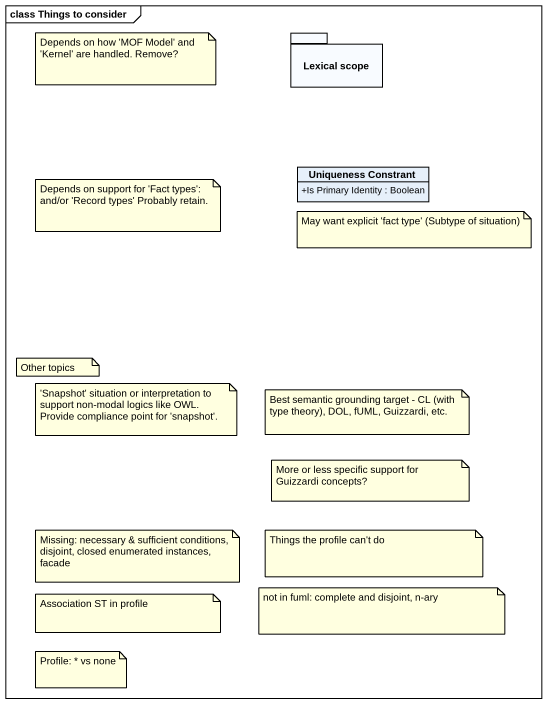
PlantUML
@startuml
mainframe class Things to consider
hide circle
hide empty members
skinparam classAttributeIconSize 0
package "Lexical scope" as Lexical_scope {
}
class "Uniqueness Constrant" as Uniqueness_Constrant {
  +Is Primary Identity : Boolean
}
note as N1
  Depends on how 'MOF Model' and 'Kernel' are handled. Remove?
end note
note as N2
  Depends on support for 'Fact types': and/or 'Record types' Probably retain.
end note
note as N3
  May want explicit 'fact type' (Subtype of situation)
end note
note as N4
  Other topics
end note
note as N5
  ~'Snapshot' situation or interpretation to support non-modal logics like OWL.
  Provide compliance point for 'snapshot'.
end note
note as N6
  Best semantic grounding target - CL (with type theory), DOL, fUML, Guizzardi, etc.
end note
note as N7
  More or less specific support for Guizzardi concepts?
end note
note as N8
  Missing: necessary & sufficient conditions, disjoint, closed enumerated instances, facade
end note
note as N9
  Things the profile can't do
end note
note as N10
  Association ST in profile
end note
note as N11
  not in fuml: complete and disjoint, n-ary
end note
note as N12
  Profile: * vs none
end note
@enduml
